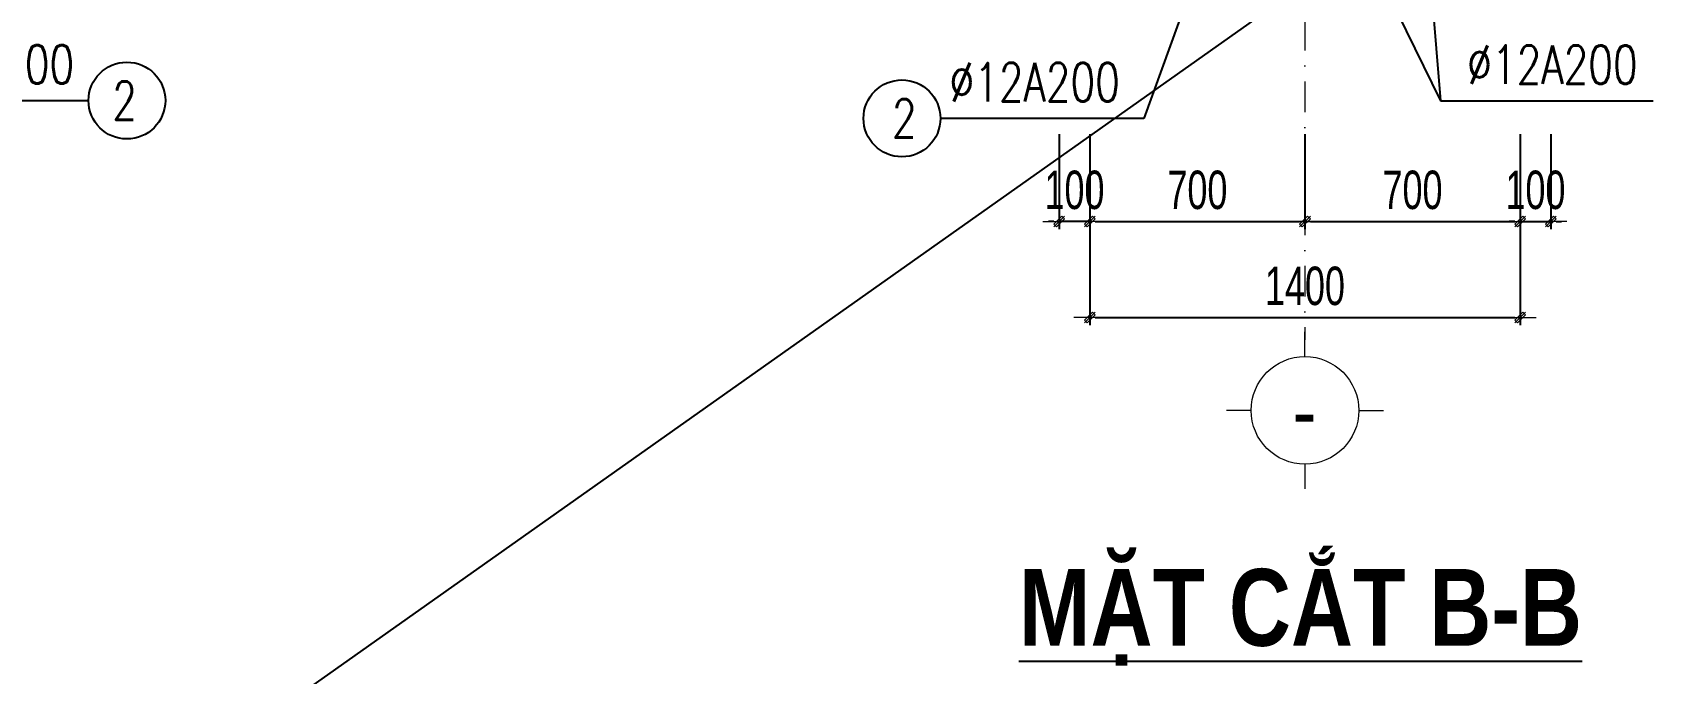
# Model space of a CAD drawing. Header units: millimetres. Extents: x -178395 to 493851, y -561170 to -280028.
# Drawn here: x -55382 to -50104, y -456846 to -454760 of the extents above; entities that cross this region are included whole.
import ezdxf
from ezdxf.enums import TextEntityAlignment as Align

# ---------------------------------------------------------------- set-up
doc = ezdxf.new("R2010")
doc.units = ezdxf.units.MM
doc.header["$MEASUREMENT"] = 0
doc.header["$PDMODE"] = 32
doc.linetypes.add('DASHDOT', pattern=[1, 0.5, -0.25, 0, -0.25])
doc.layers.get('Defpoints').update_dxf_attribs({"color": 1})
doc.layers.add('KCS_Plotter', color=11, linetype='Continuous', plot=False)
for name, color, linetype, lineweight in [('LC Dim', 8, 'Continuous', 18), ('LC ISO', 153, 'Continuous', 13), ('LC Net manh', 133, 'Continuous', 5), ('LC Net truc', 79, 'DASHDOT', 13), ('LC Text1', 3, 'Continuous', 20), ('LC Text2', 7, 'Continuous', 25)]:
    doc.layers.add(name, color=color, linetype=linetype, lineweight=lineweight)
doc.styles.add('HOATBIF', font='hoatbif.shx', dxfattribs={"width": 0.7})
doc.styles.add('LC 1', font='VHAVANB.TTF')
doc.styles.add('LC 3', font='vnsimli.shx', dxfattribs={"width": 0.75})
doc.styles.add('LC3', font='VHARIALB.TTF', dxfattribs={"width": 0.8})
doc.dimstyles.new('1-100(1-50)', dxfattribs={"dimscale": 50, "dimtxt": 2.5, "dimasz": 0.35, "dimexe": 0.5, "dimexo": 0, "dimgap": 0.8, "dimtad": 1, "dimdec": 0, "dimzin": 0, "dimdsep": 46, "dimtxsty": 'HOATBIF', "dimblk1": 'DOT', "dimblk2": 'DOT', "dimsah": 1, "dimcen": -1, "dimdle": 1, "dimclrd": 256, "dimclre": 256, "dimclrt": 4, "dimadec": 3, "dimazin": 2, "dimtfac": 0.333333, "dimtdec": 0, "dimtix": 1, "dimtmove": 2, "dimatfit": 3, "dimldrblk": 'DOT', "dimfxl": 1, "dimtvp": 0.833333, "dimtolj": 1, "dimtzin": 0, "dimarcsym": 0})

# ---------------------------------------------------------------- blocks, each defined once
blk = doc.blocks.new('DOT')
at = {"layer": 'LC Dim'}
blk.add_line((-3, 0), (3, 0), dxfattribs=at)
at = {"layer": 'LC Dim', "color": 4}
blk.add_line((-1, -1), (1, 1), dxfattribs=at)
blk.add_lwpolyline([(0.5, 1), (-1, -0.5), (-0.5, -1), (1, 0.5)], close=True, dxfattribs=at)
blk = doc.blocks.new('*D237')
at = {"layer": 'Defpoints', "color": 0, "ltscale": 2, "transparency": 16777216}
for p in [(-51941.1, -455090.9), (-51241.1, -455090.9), (-51241.1, -455375.5)]:
    blk.add_point(p, dxfattribs=at)
at = {"layer": 'LC Dim', "lineweight": -2, "ltscale": 2, "transparency": 16777216}
for p, q in [((-51941.1, -455090.9), (-51941.1, -455400.5)), ((-51241.1, -455090.9), (-51241.1, -455400.5)), ((-51923.6, -455375.5), (-51258.6, -455375.5))]:
    blk.add_line(p, q, dxfattribs=at)
at = {"layer": 'LC Dim', "lineweight": -2, "ltscale": 2, "transparency": 16777216, "xscale": 17.5, "yscale": 17.5, "zscale": 17.5, "rotation": 180}
blk.add_blockref('DOT', (-51941.1, -455375.5), dxfattribs=at)
at = {"layer": 'LC Dim', "lineweight": -2, "ltscale": 2, "transparency": 16777216, "xscale": 17.5, "yscale": 17.5, "zscale": 17.5}
blk.add_blockref('DOT', (-51241.1, -455375.5), dxfattribs=at)
at = {"layer": 'LC Dim', "color": 4, "ltscale": 2, "transparency": 16777216, "insert": (-51591.1, -455273), "char_height": 125, "attachment_point": 5, "style": 'HOATBIF'}
blk.add_mtext('\\A1;700', dxfattribs=at)
blk = doc.blocks.new('_Dot')
at = {"color": 0, "linetype": 'ByBlock', "lineweight": -2}
blk.add_line((-0.5, 0), (-1, 0), dxfattribs=at)
at = {"color": 0, "linetype": 'ByBlock', "const_width": 0.5}
blk.add_lwpolyline([(-0.25, 0, 1), (0.25, 0, 1)], format="xyb", close=True, dxfattribs=at)
blk = doc.blocks.new('*D238')
at = {"layer": 'Defpoints', "color": 0, "ltscale": 2, "transparency": 16777216}
for p in [(-51241.1, -455090.9), (-50541.1, -455090.9), (-50541.1, -455375.5)]:
    blk.add_point(p, dxfattribs=at)
at = {"layer": 'LC Dim', "lineweight": -2, "ltscale": 2, "transparency": 16777216}
for p, q in [((-51241.1, -455090.9), (-51241.1, -455400.5)), ((-50541.1, -455090.9), (-50541.1, -455400.5)), ((-51223.6, -455375.5), (-50558.6, -455375.5))]:
    blk.add_line(p, q, dxfattribs=at)
at = {"layer": 'LC Dim', "lineweight": -2, "ltscale": 2, "transparency": 16777216, "xscale": 17.5, "yscale": 17.5, "zscale": 17.5, "rotation": 180}
blk.add_blockref('DOT', (-51241.1, -455375.5), dxfattribs=at)
at = {"layer": 'LC Dim', "lineweight": -2, "ltscale": 2, "transparency": 16777216, "xscale": 17.5, "yscale": 17.5, "zscale": 17.5}
blk.add_blockref('DOT', (-50541.1, -455375.5), dxfattribs=at)
at = {"layer": 'LC Dim', "color": 4, "ltscale": 2, "transparency": 16777216, "insert": (-50891.1, -455273), "char_height": 125, "attachment_point": 5, "style": 'HOATBIF'}
blk.add_mtext('\\A1;700', dxfattribs=at)
blk = doc.blocks.new('*D239')
at = {"layer": 'Defpoints', "color": 0, "ltscale": 2, "transparency": 16777216}
for p in [(-51941.1, -455090.9), (-50541.1, -455090.9), (-50541.1, -455688)]:
    blk.add_point(p, dxfattribs=at)
at = {"layer": 'LC Dim', "lineweight": -2, "ltscale": 2, "transparency": 16777216}
for p, q in [((-51941.1, -455090.9), (-51941.1, -455713)), ((-50541.1, -455090.9), (-50541.1, -455713)), ((-51923.6, -455688), (-50558.6, -455688))]:
    blk.add_line(p, q, dxfattribs=at)
at = {"layer": 'LC Dim', "lineweight": -2, "ltscale": 2, "transparency": 16777216, "xscale": 17.5, "yscale": 17.5, "zscale": 17.5, "rotation": 180}
blk.add_blockref('DOT', (-51941.1, -455688), dxfattribs=at)
at = {"layer": 'LC Dim', "lineweight": -2, "ltscale": 2, "transparency": 16777216, "xscale": 17.5, "yscale": 17.5, "zscale": 17.5}
blk.add_blockref('DOT', (-50541.1, -455688), dxfattribs=at)
at = {"layer": 'LC Dim', "color": 4, "ltscale": 2, "transparency": 16777216, "insert": (-51241.1, -455585.5), "char_height": 125, "attachment_point": 5, "style": 'HOATBIF'}
blk.add_mtext('\\A1;1400', dxfattribs=at)
blk = doc.blocks.new('*D240')
at = {"layer": 'Defpoints', "color": 0, "ltscale": 2, "transparency": 16777216}
for p in [(-52041.1, -455090.9), (-51941.1, -455090.9), (-52041.1, -455375.5)]:
    blk.add_point(p, dxfattribs=at)
at = {"layer": 'LC Dim', "lineweight": -2, "ltscale": 2, "transparency": 16777216}
for p, q in [((-52041.1, -455090.9), (-52041.1, -455400.5)), ((-51941.1, -455090.9), (-51941.1, -455400.5)), ((-52058.6, -455375.5), (-52076.1, -455375.5)), ((-51941.1, -455375.5), (-52041.1, -455375.5)), ((-51923.6, -455375.5), (-51906.1, -455375.5))]:
    blk.add_line(p, q, dxfattribs=at)
at = {"layer": 'LC Dim', "lineweight": -2, "ltscale": 2, "transparency": 16777216, "xscale": 17.5, "yscale": 17.5, "zscale": 17.5}
blk.add_blockref('DOT', (-52041.1, -455375.5), dxfattribs=at)
at = {"layer": 'LC Dim', "lineweight": -2, "ltscale": 2, "transparency": 16777216, "xscale": 17.5, "yscale": 17.5, "zscale": 17.5, "rotation": 180}
blk.add_blockref('DOT', (-51941.1, -455375.5), dxfattribs=at)
at = {"layer": 'LC Dim', "color": 4, "ltscale": 2, "transparency": 16777216, "insert": (-51991.1, -455273), "char_height": 125, "attachment_point": 5, "style": 'HOATBIF'}
blk.add_mtext('\\A1;100', dxfattribs=at)
blk = doc.blocks.new('*D241')
at = {"layer": 'Defpoints', "color": 0, "ltscale": 2, "transparency": 16777216}
for p in [(-50541.1, -455090.9), (-50441.1, -455090.9), (-50441.1, -455375.5)]:
    blk.add_point(p, dxfattribs=at)
at = {"layer": 'LC Dim', "lineweight": -2, "ltscale": 2, "transparency": 16777216}
for p, q in [((-50541.1, -455090.9), (-50541.1, -455400.5)), ((-50441.1, -455090.9), (-50441.1, -455400.5)), ((-50558.6, -455375.5), (-50576.1, -455375.5)), ((-50541.1, -455375.5), (-50441.1, -455375.5)), ((-50423.6, -455375.5), (-50406.1, -455375.5))]:
    blk.add_line(p, q, dxfattribs=at)
at = {"layer": 'LC Dim', "lineweight": -2, "ltscale": 2, "transparency": 16777216, "xscale": 17.5, "yscale": 17.5, "zscale": 17.5}
blk.add_blockref('DOT', (-50541.1, -455375.5), dxfattribs=at)
at = {"layer": 'LC Dim', "lineweight": -2, "ltscale": 2, "transparency": 16777216, "xscale": 17.5, "yscale": 17.5, "zscale": 17.5, "rotation": 180}
blk.add_blockref('DOT', (-50441.1, -455375.5), dxfattribs=at)
at = {"layer": 'LC Dim', "color": 4, "ltscale": 2, "transparency": 16777216, "insert": (-50491.1, -455273), "char_height": 125, "attachment_point": 5, "style": 'HOATBIF'}
blk.add_mtext('\\A1;100', dxfattribs=at)
blk = doc.blocks.new('TTRUC')
at = {"layer": 'LC ISO'}
for p, q in [((0, 6.95), (0, 10.13)), ((-6.95, 0), (-10.13, 0)), ((6.95, 0), (10.13, 0)), ((0, -6.95), (0, -10.13))]:
    blk.add_line(p, q, dxfattribs=at)
at = {"layer": 'LC Net manh'}
blk.add_circle((0, 0), 6.95, dxfattribs=at)
blk = doc.blocks.new('TIEUDE1')
at = {"layer": 'LC Text2', "color": 7, "style": 'LC 1'}
blk.add_attdef('TIªU§Ò', text='', height=5, dxfattribs=at).set_placement((0, 0), align=Align.BOTTOM_CENTER)
blk.add_attdef('TL', text='', height=3, dxfattribs=at).set_placement((0, -2), align=Align.TOP_CENTER)

msp = doc.modelspace()

# ---------------------------------------------------------------- linework, layer by layer
at = {"layer": 'KCS_Plotter'}
msp.add_line((-66674.7, -465515.4), (-45674.7, -450665.4), dxfattribs=at)
at = {"layer": 'LC Net truc', "ltscale": 200}
msp.add_line((-51241.1, -450917.1), (-51241.1, -455760.1), dxfattribs=at)
at = {"layer": 'LC Text2', "ltscale": 100}
for centre in [(-55074.5, -454981.6), (-52552.5, -455039.6)]:
    msp.add_circle(centre, 125, dxfattribs=at)

# ---------------------------------------------------------------- block references
at = {"layer": 'LC ISO', "xscale": 25.19610424696835, "yscale": 25.19610424696835, "zscale": 25.19610424696835}
msp.add_blockref('TTRUC', (-51241.1, -455989.9), dxfattribs=at)
at = {"layer": 'LC Text2'}
ref = msp.add_blockref('TIEUDE1', (-51236.9, -456831.2), dxfattribs=dict(at, xscale=-50.8, yscale=50.8, zscale=50.8))
ref.add_attrib('TIªU§Ò', '%%UmÆt c¾t B-B', dxfattribs={"color": 7, "height": 250.16, "style": 'LC3', "width": 0.8}).set_placement((-51255.6, -456831.2), align=Align.BOTTOM_CENTER)

# ---------------------------------------------------------------- texts
at = {"layer": 'LC Text1', "ltscale": 0.2, "style": 'LC 1', "width": 0.9}
msp.add_text('-', height=197.3, rotation=360, dxfattribs=at).set_placement((-51242.5, -456150.4), align=Align.BOTTOM_CENTER)
at = {"layer": 'LC Text2', "linetype": 'ByBlock', "style": 'LC 3', "width": 0.75}
msp.add_text('%%C12A200', height=125, dxfattribs=at).set_placement((-55800.7, -454926.2))
for p in [(-50712.9, -454927.2), (-52397.8, -454984.2)]:
    msp.add_text('%%C12A200', height=125, rotation=360, dxfattribs=at).set_placement(p)
at = {"layer": 'LC Text2', "ltscale": 100, "style": 'LC 3', "width": 0.75}
msp.add_text('2', height=125, dxfattribs=at).set_placement((-55082.1, -454981.6), align=Align.MIDDLE_CENTER)
msp.add_text('2', height=125, rotation=360, dxfattribs=at).set_placement((-52545, -455039.6), align=Align.MIDDLE_CENTER)

# ---------------------------------------------------------------- dimensions: what is measured, and where the dimension line sits
at = {"layer": 'LC Dim', "ltscale": 2}
for base, p1, p2, picture, middle in [((-52041.1, -455375.5), (-51941.1, -455090.9), (-52041.1, -455090.9), '*D240', (-51991.1, -455273)), ((-51241.1, -455375.5), (-51941.1, -455090.9), (-51241.1, -455090.9), '*D237', (-51591.1, -455273)), ((-50541.1, -455688), (-51941.1, -455090.9), (-50541.1, -455090.9), '*D239', (-51241.1, -455585.5)), ((-50541.1, -455375.5), (-51241.1, -455090.9), (-50541.1, -455090.9), '*D238', (-50891.1, -455273)), ((-50441.1, -455375.5), (-50541.1, -455090.9), (-50441.1, -455090.9), '*D241', (-50491.1, -455273))]:
    dim = msp.add_linear_dim(base=base, p1=p1, p2=p2, dimstyle='1-100(1-50)', dxfattribs=at)
    dim.commit()
    dim.dimension.update_dxf_attribs({"geometry": picture, "text_midpoint": middle})

# ---------------------------------------------------------------- leaders
for points in [[(-56264.1, -454520.6), (-55861.1, -454981.6), (-55199.5, -454981.6)], [(-51577.2, -454520.6), (-51765.9, -455039.6), (-52427.5, -455039.6)], [(-51041.1, -454490.6), (-50800.4, -454982.6), (-50107.9, -454982.6)], [(-50841.1, -454490.6), (-50800.4, -454982.6), (-50107.9, -454982.6)]]:
    msp.add_leader(points, dimstyle='1-100(1-50)', override={"dimasz": 0.7}, dxfattribs=at)

doc.saveas('drawing.dxf')
